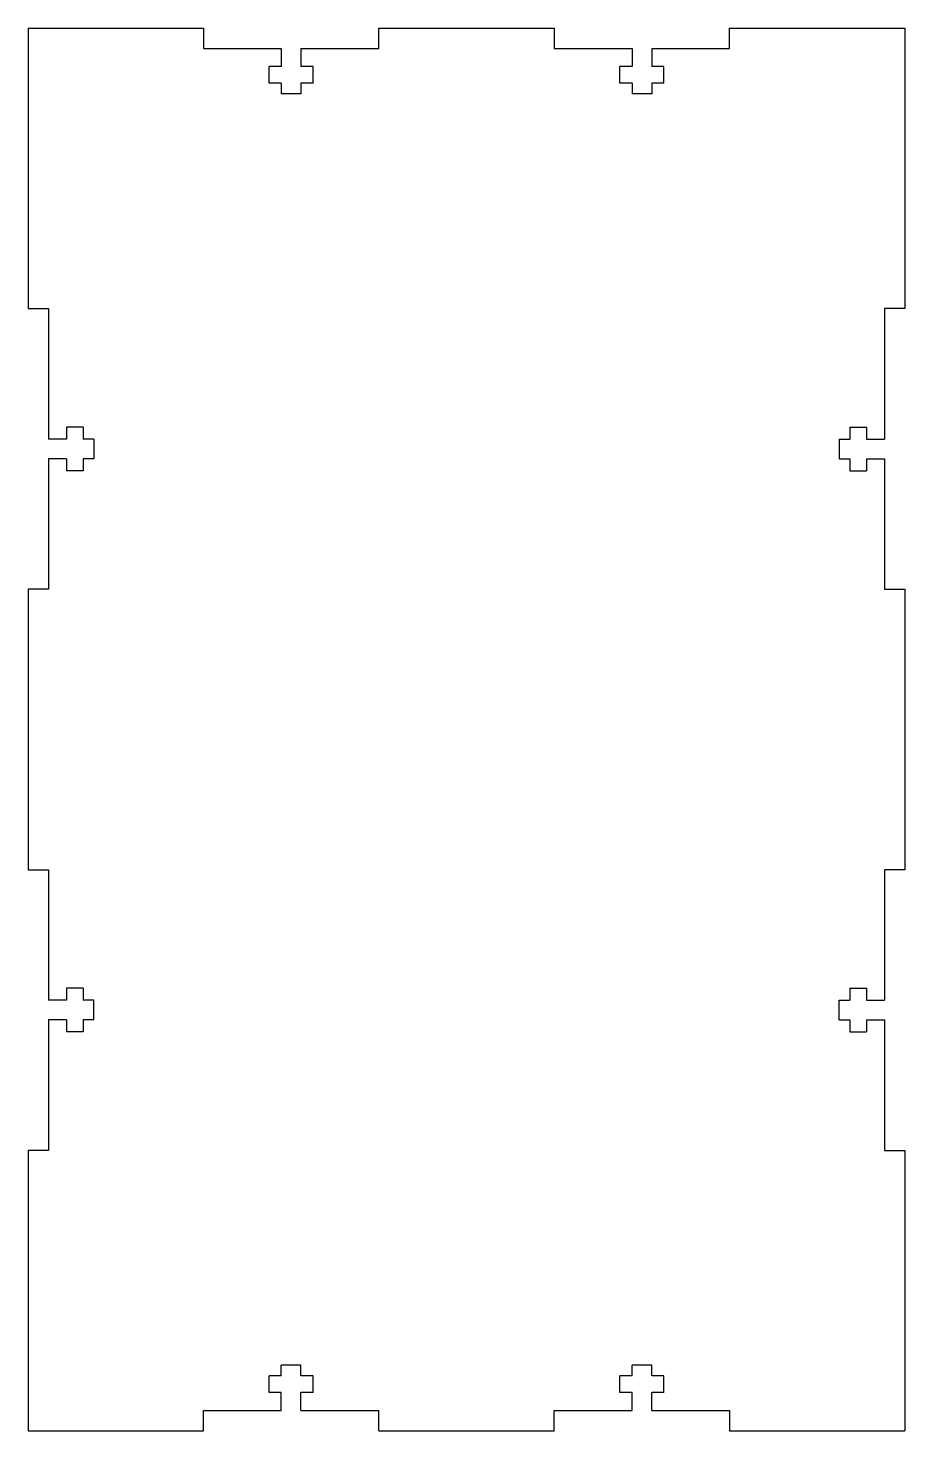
# Model space of a CAD drawing. Extents: x -2.5 to 2.5, y -3.55 to 4.45.
import ezdxf

# ---------------------------------------------------------------- set-up
doc = ezdxf.new("R2010")
doc.units = 0
doc.header["$MEASUREMENT"] = 0
doc.layers.add('VISIBLE', color=7, linetype='CONTINUOUS')

msp = doc.modelspace()

# ---------------------------------------------------------------- linework, layer by layer
at = {"layer": 'VISIBLE'}
for p, q in [((-2.5, 4.4461), (-1.5, 4.4461)), ((-2.5, 4.4461), (-2.5, 2.8461)), ((-1.5, 4.4461), (-1.5, 4.3291)), ((-0.5, 4.4461), (0.5, 4.4461)), ((-0.5, 4.3291), (-0.5, 4.4461)), ((0.5, 4.4461), (0.5, 4.3291)), ((1.5, 4.4461), (2.5, 4.4461)), ((1.5, 4.3291), (1.5, 4.4461)), ((2.5, 4.4461), (2.5, 2.8461)), ((-1.5, 4.3291), (-1.056, 4.3291)), ((-1.056, 4.3291), (-1.056, 4.2266)), ((-0.944, 4.3291), (-0.5, 4.3291)), ((-0.944, 4.3291), (-0.944, 4.2266)), ((0.5, 4.3291), (0.944, 4.3291)), ((0.944, 4.3291), (0.944, 4.2266)), ((1.056, 4.3291), (1.5, 4.3291)), ((1.056, 4.3291), (1.056, 4.2266)), ((-1.125, 4.1316), (-1.125, 4.2266)), ((-1.056, 4.2266), (-1.125, 4.2266)), ((-0.875, 4.2266), (-0.944, 4.2266)), ((-0.875, 4.1316), (-0.875, 4.2266)), ((0.875, 4.1316), (0.875, 4.2266)), ((0.944, 4.2266), (0.875, 4.2266)), ((1.125, 4.2266), (1.056, 4.2266)), ((1.125, 4.1316), (1.125, 4.2266)), ((-1.056, 4.1316), (-1.125, 4.1316)), ((-1.056, 4.1316), (-1.056, 4.0711)), ((-0.875, 4.1316), (-0.944, 4.1316)), ((-0.944, 4.1316), (-0.944, 4.0711)), ((0.944, 4.1316), (0.875, 4.1316)), ((0.944, 4.1316), (0.944, 4.0711)), ((1.125, 4.1316), (1.056, 4.1316)), ((1.056, 4.1316), (1.056, 4.0711)), ((-0.944, 4.0711), (-1.056, 4.0711)), ((1.056, 4.0711), (0.944, 4.0711)), ((-2.5, 2.8461), (-2.383, 2.8461)), ((-2.383, 2.8461), (-2.383, 2.1021)), ((2.383, 2.8461), (2.383, 2.1021)), ((2.5, 2.8461), (2.383, 2.8461)), ((-2.2805, 2.1711), (-2.2805, 2.1021)), ((-2.1855, 2.1711), (-2.2805, 2.1711)), ((-2.1855, 2.1711), (-2.1855, 2.1021)), ((2.1855, 2.1711), (2.1855, 2.1021)), ((2.1855, 2.1711), (2.2805, 2.1711)), ((2.2805, 2.1711), (2.2805, 2.1021)), ((-2.2805, 2.1021), (-2.383, 2.1021)), ((-2.125, 2.1021), (-2.1855, 2.1021)), ((-2.125, 2.1021), (-2.125, 1.9901)), ((2.125, 2.1021), (2.125, 1.9901)), ((2.125, 2.1021), (2.1855, 2.1021)), ((2.2805, 2.1021), (2.383, 2.1021)), ((-2.2805, 1.9901), (-2.383, 1.9901)), ((-2.383, 1.9901), (-2.383, 1.2461)), ((-2.2805, 1.9901), (-2.2805, 1.9211)), ((-2.1855, 1.9211), (-2.2805, 1.9211)), ((-2.125, 1.9901), (-2.1855, 1.9901)), ((-2.1855, 1.9901), (-2.1855, 1.9211)), ((2.125, 1.9901), (2.1855, 1.9901)), ((2.1855, 1.9901), (2.1855, 1.9211)), ((2.1855, 1.9211), (2.2805, 1.9211)), ((2.2805, 1.9901), (2.383, 1.9901)), ((2.2805, 1.9901), (2.2805, 1.9211)), ((2.383, 1.9901), (2.383, 1.2461)), ((-2.383, 1.2461), (-2.5, 1.2461)), ((-2.5, 1.2461), (-2.5, -0.3539)), ((2.383, 1.2461), (2.5, 1.2461)), ((2.5, 1.2461), (2.5, -0.3539)), ((-2.5, -0.3539), (-2.383, -0.3539)), ((-2.383, -0.3539), (-2.383, -1.0979)), ((2.383, -0.3539), (2.383, -1.0979)), ((2.5, -0.3539), (2.383, -0.3539)), ((-2.2805, -1.0289), (-2.2805, -1.0979)), ((-2.1855, -1.0289), (-2.2805, -1.0289)), ((-2.1855, -1.0289), (-2.1855, -1.0979)), ((2.1855, -1.0289), (2.1855, -1.0979)), ((2.1855, -1.0289), (2.2805, -1.0289)), ((2.2805, -1.0289), (2.2805, -1.0979)), ((-2.2805, -1.0979), (-2.383, -1.0979)), ((-2.125, -1.0979), (-2.1855, -1.0979)), ((-2.125, -1.2099), (-2.125, -1.0979)), ((2.125, -1.2099), (2.125, -1.0979)), ((2.125, -1.0979), (2.1855, -1.0979)), ((2.2805, -1.0979), (2.383, -1.0979)), ((-2.2805, -1.2099), (-2.383, -1.2099)), ((-2.383, -1.2099), (-2.383, -1.9539)), ((-2.2805, -1.2099), (-2.2805, -1.2789)), ((-2.1855, -1.2789), (-2.2805, -1.2789)), ((-2.125, -1.2099), (-2.1855, -1.2099)), ((-2.1855, -1.2099), (-2.1855, -1.2789)), ((2.125, -1.2099), (2.1855, -1.2099)), ((2.1855, -1.2099), (2.1855, -1.2789)), ((2.1855, -1.2789), (2.2805, -1.2789)), ((2.2805, -1.2099), (2.383, -1.2099)), ((2.2805, -1.2099), (2.2805, -1.2789)), ((2.383, -1.2099), (2.383, -1.9539)), ((-2.383, -1.9539), (-2.5, -1.9539)), ((-2.5, -1.9539), (-2.5, -3.5539)), ((2.383, -1.9539), (2.5, -1.9539)), ((2.5, -1.9539), (2.5, -3.5539)), ((-1.056, -3.2394), (-1.056, -3.1789)), ((-0.944, -3.1789), (-1.056, -3.1789)), ((-0.944, -3.2394), (-0.944, -3.1789)), ((0.944, -3.2394), (0.944, -3.1789)), ((1.056, -3.1789), (0.944, -3.1789)), ((1.056, -3.2394), (1.056, -3.1789)), ((-1.125, -3.3344), (-1.125, -3.2394)), ((-1.056, -3.2394), (-1.125, -3.2394)), ((-0.875, -3.2394), (-0.944, -3.2394)), ((-0.875, -3.3344), (-0.875, -3.2394)), ((0.875, -3.3344), (0.875, -3.2394)), ((0.944, -3.2394), (0.875, -3.2394)), ((1.125, -3.2394), (1.056, -3.2394)), ((1.125, -3.3344), (1.125, -3.2394)), ((-1.056, -3.3344), (-1.125, -3.3344)), ((-1.056, -3.4369), (-1.056, -3.3344)), ((-0.875, -3.3344), (-0.944, -3.3344)), ((-0.944, -3.4369), (-0.944, -3.3344)), ((0.944, -3.3344), (0.875, -3.3344)), ((0.944, -3.4369), (0.944, -3.3344)), ((1.125, -3.3344), (1.056, -3.3344)), ((1.056, -3.4369), (1.056, -3.3344)), ((-1.5, -3.5539), (-1.5, -3.4369)), ((-1.5, -3.4369), (-1.056, -3.4369)), ((-0.944, -3.4369), (-0.5, -3.4369)), ((-0.5, -3.5539), (-0.5, -3.4369)), ((0.5, -3.5539), (0.5, -3.4369)), ((0.5, -3.4369), (0.944, -3.4369)), ((1.056, -3.4369), (1.5, -3.4369)), ((1.5, -3.4369), (1.5, -3.5539)), ((-2.5, -3.5539), (-1.5, -3.5539)), ((-0.5, -3.5539), (0.5, -3.5539)), ((1.5, -3.5539), (2.5, -3.5539))]:
    msp.add_line(p, q, dxfattribs=at)

doc.saveas('drawing.dxf')
